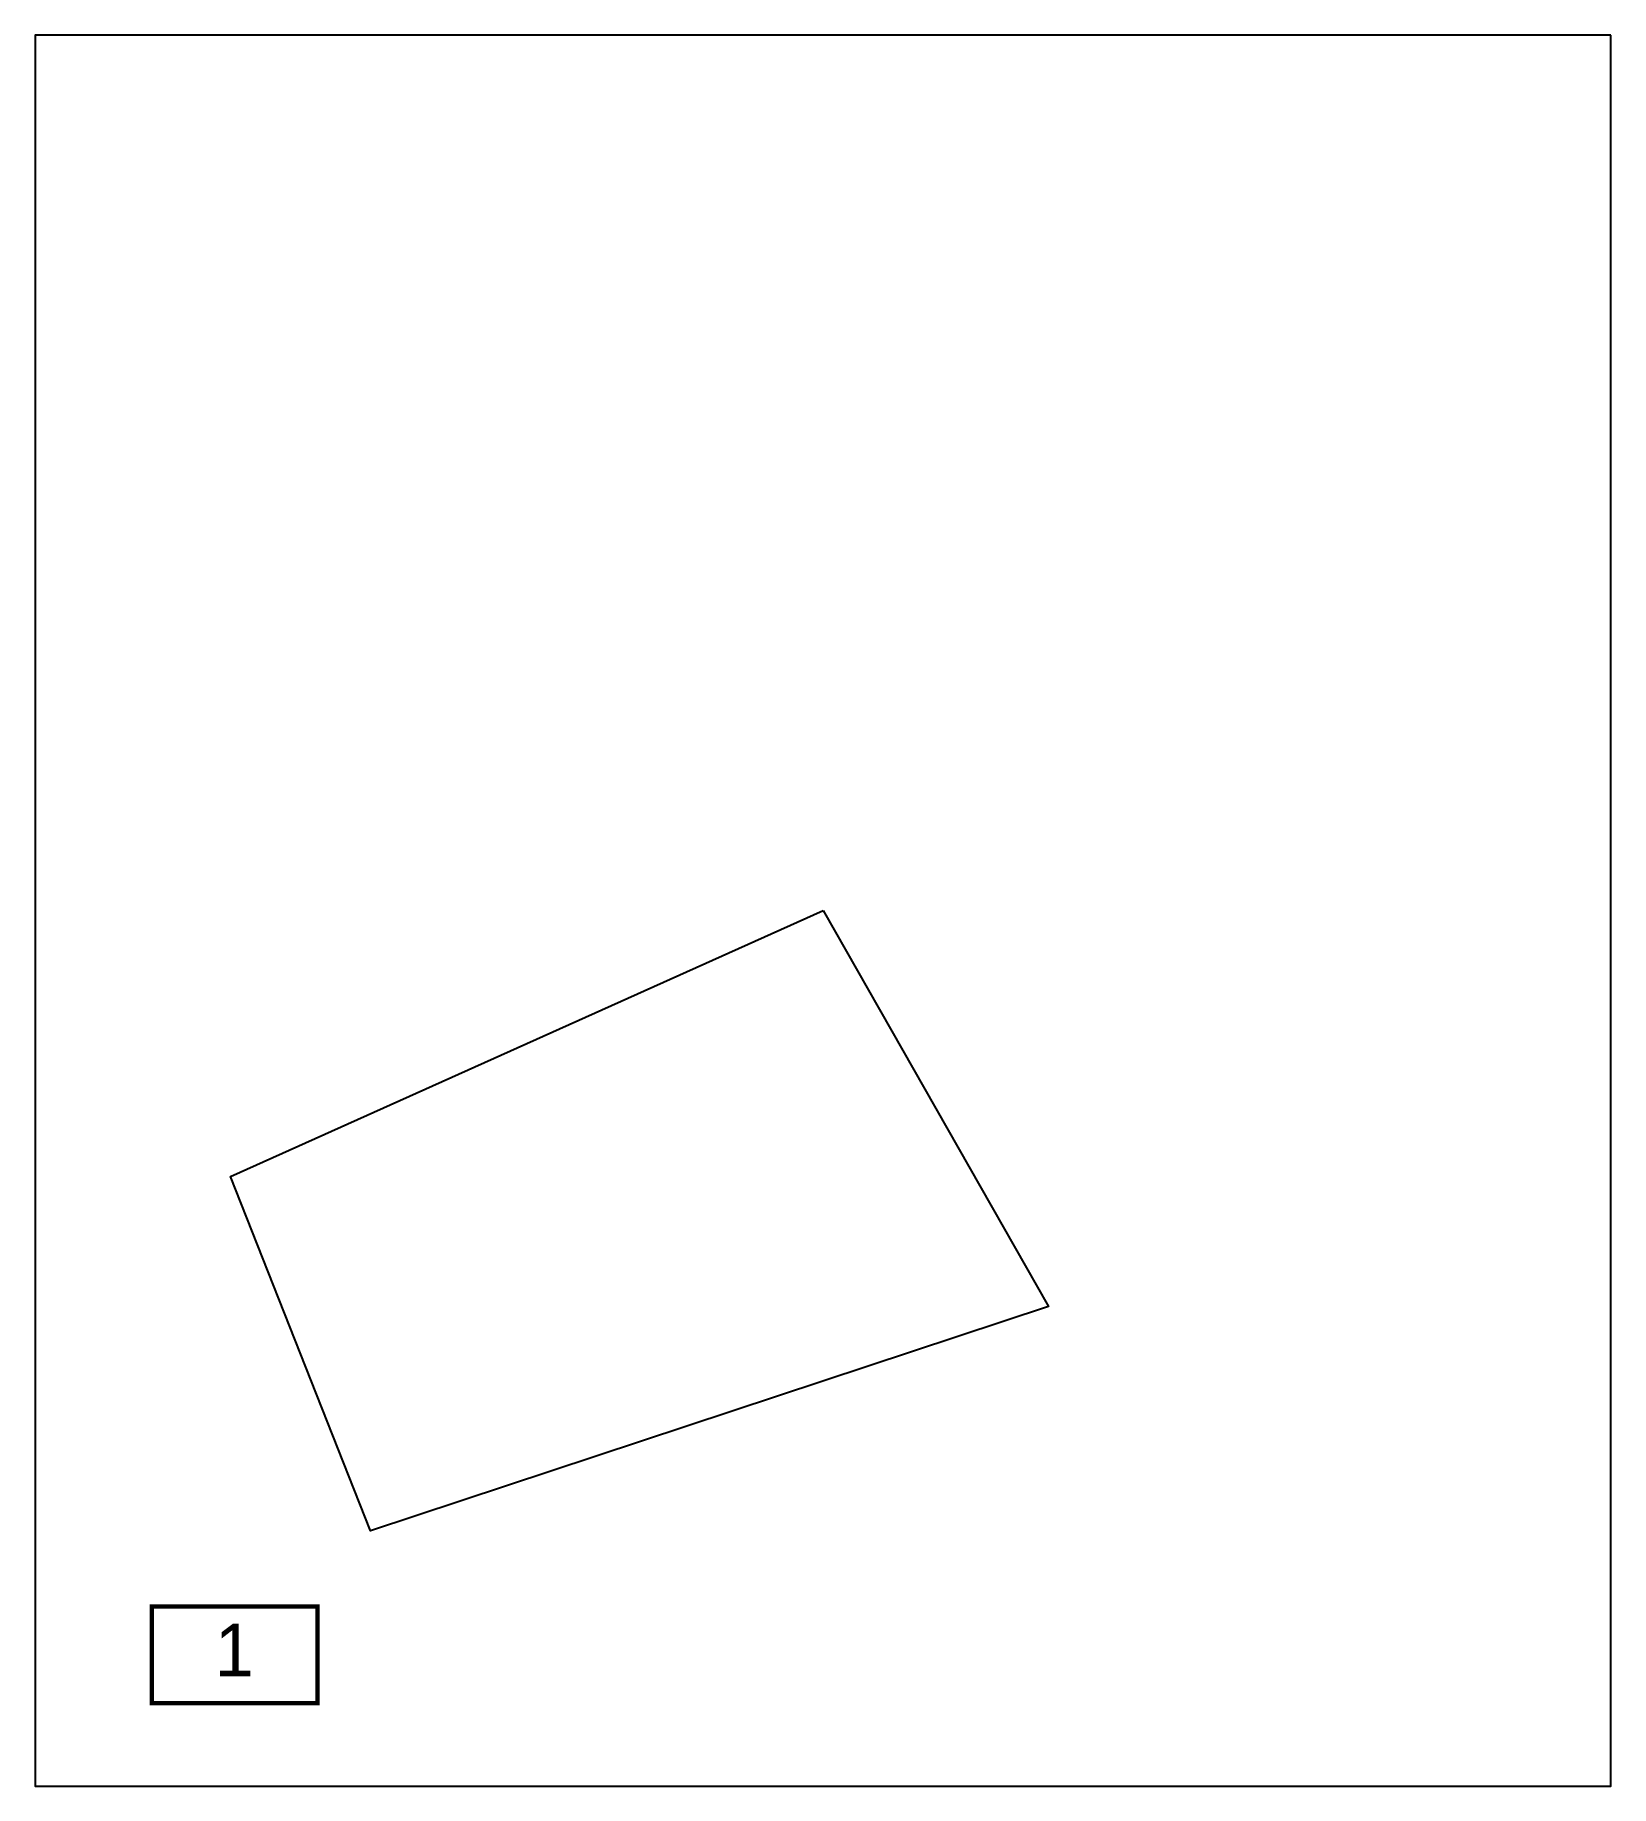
# Model space of a CAD drawing. Extents: x 186072 to 186162, y 655554 to 655654.
import ezdxf
from ezdxf.enums import TextEntityAlignment as Align

# ---------------------------------------------------------------- set-up
doc = ezdxf.new("R2010")
doc.units = 0
doc.layers.add('hadpasa', color=255, linetype='Continuous')
doc.layers.add('pgvul1', color=253, linetype='Continuous')
doc.styles.add('style1', font='hebtxt.shx')

# ---------------------------------------------------------------- blocks, each defined once
blk = doc.blocks.new('hadpasa')
at = {"layer": 'hadpasa', "const_width": 0.25}
blk.add_lwpolyline([(-4.82, -2.88), (-4.82, 2.64), (4.65, 2.64), (4.65, -2.88)], close=True, dxfattribs=at)
at = {"style": 'style1'}
blk.add_attdef('PAGE', text='', height=3, dxfattribs=at).set_placement((-0.11, -1.34), align=Align.CENTER)
at = {"style": 'style1', "flags": 1}
for tag, p in [('SIZE', (-1.63, -4.27)), ('SCALE', (-1.59, -5.2)), ('PAGES', (-1.57, -6.31))]:
    blk.add_attdef(tag, p, '', height=0.75, dxfattribs=at)

msp = doc.modelspace()

# ---------------------------------------------------------------- linework, layer by layer
at = {"layer": 'hadpasa'}
msp.add_lwpolyline([(186162.32, 655654.05), (186072.32, 655654.05), (186072.32, 655554.05), (186162.32, 655554.05)], close=True, dxfattribs=at)
at = {"layer": 'pgvul1'}
msp.add_lwpolyline([(186117.32, 655604.05), (186130.19, 655581.43), (186091.47, 655568.63), (186083.49, 655588.86)], close=True, dxfattribs=at)

# ---------------------------------------------------------------- block references
at = {"layer": 'hadpasa'}
msp.add_blockref('hadpasa', (186083.81, 655561.66), dxfattribs=at).add_auto_attribs({'PAGE': '1'})

doc.saveas('drawing.dxf')
